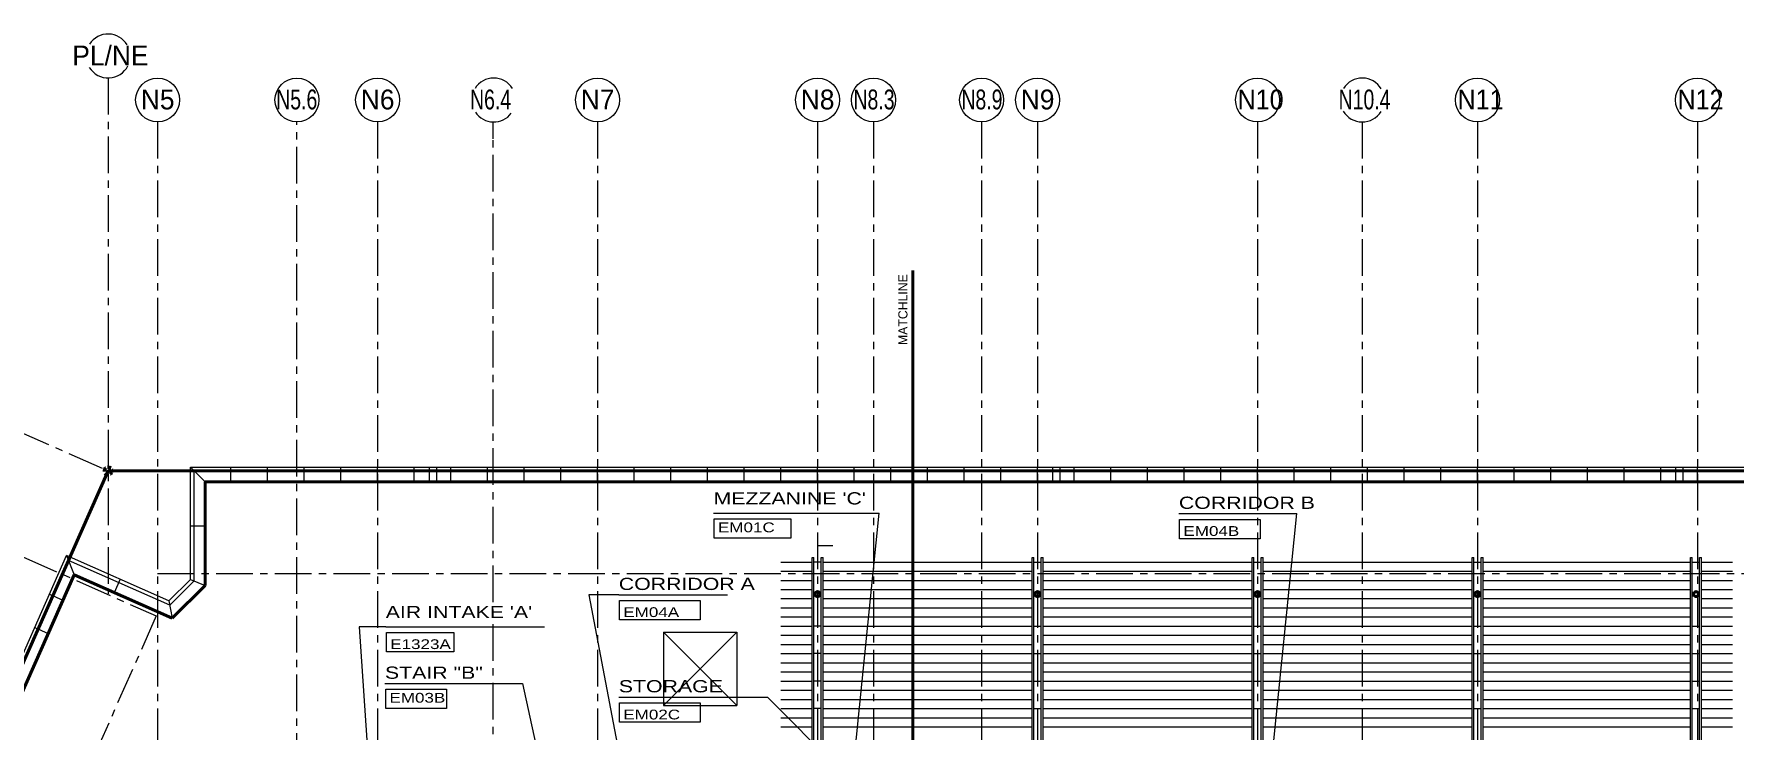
# Model space of a CAD drawing. Header units: inches. Extents: x -26575 to -19632, y -3216 to 2257.
# Drawn here: x -24143 to -21361, y 1118 to 2257 of the extents above; entities that cross this region are included whole.
import ezdxf
from ezdxf.enums import TextEntityAlignment as Align

# ---------------------------------------------------------------- set-up
doc = ezdxf.new("R2010")
doc.units = ezdxf.units.IN
doc.header["$LTSCALE"] = 48
doc.header["$MEASUREMENT"] = 0
for name, pattern in [('A114$0$CENTER', [2, 1.25, -0.25, 0.25, -0.25]), ('NB_15th_PH Roof_plan$0$HIDDEN2', [0.1875, 0.125, -0.0625]), ('NB_15th_PH Roof_plan$0$PHANTOM2', [1.25, 0.625, -0.125, 0.125, -0.125, 0.125, -0.125])]:
    doc.linetypes.add(name, pattern=pattern)
for name, color, linetype in [('A114$0$A-AREA-IDEN', 8, 'Continuous'), ('A114$0$A-GRID-1DP0-15', 8, 'Continuous'), ('A114$0$A-GRID-GRD13-14', 8, 'Continuous'), ('A114$0$A-GRID-GRDP0-15', 8, 'Continuous'), ('A114$0$A-GRID-ID13-14', 8, 'Continuous'), ('A114$0$A-roof cope', 8, 'Continuous'), ('A114$0$A-TRELLIS-FRAME-13-14_floor', 8, 'Continuous'), ('A114$0$A-TRELLIS-FRAME-15th_plan', 8, 'Continuous'), ('A114$0$C-PROP', 8, 'Continuous'), ('A114$0$Items below', 8, 'Continuous'), ('A114$0$Level 37', 8, 'Continuous'), ('A114$0$tower crane', 8, 'Continuous'), ('A114$0$trellis', 8, 'Continuous'), ('NB_15th_PH Roof_plan$0$STMATCHLINE', 1, 'NB_15th_PH Roof_plan$0$HIDDEN2'), ('NB_15th_PH Roof_plan$0$VF-PROP-LINE', 1, 'NB_15th_PH Roof_plan$0$HIDDEN2'), ('XREF', 7, 'Continuous')]:
    doc.layers.add(name, color=color, linetype=linetype)
doc.styles.add('A114$0$Arial', font='arial.ttf', dxfattribs={"height": 0.076839})
doc.styles.add('A114$0$style-Arial', font='arial.ttf')
doc.styles.add('NB_15th_PH Roof_plan$0$au101s01', font='AU101S01.shx')

# ---------------------------------------------------------------- blocks, each defined once
blk = doc.blocks.new('A114')
at = {"layer": 'A114$0$A-AREA-IDEN', "lineweight": 13}
for p, q in [((-23031.3, 1473.1), (-22773.8, 1473.1)), ((-22269.7, 1472.2), (-22091.5, 1472.2)), ((-23186.3, 1339.4), (-23008.2, 1339.4)), ((-23567.8, 1287, 0), (-23307.8, 1287, 0)), ((-23569, 1194.2), (-23390.6, 1194.2)), ((-23186.3, 1171.9), (-23008.2, 1171.9))]:
    blk.add_line(p, q, dxfattribs=at)
at = {"layer": 'A114$0$A-AREA-IDEN', "lineweight": 0}
for p, q in [((-22827, 813.4), (-22760.1, 1473.1)), ((-22773.8, 1473.1), (-22760.1, 1473.1)), ((-22119.2, 1053.7), (-22076.7, 1472.2)), ((-22091.5, 1472.2), (-22076.7, 1472.2)), ((-23008.2, 1171.9), (-22943.1, 1171.9)), ((-22812.9, 1041.6), (-22943.1, 1171.9))]:
    blk.add_line(p, q, dxfattribs=at)
at = {"layer": 'A114$0$A-AREA-IDEN', "lineweight": 0, "flags": 128}
for points in [[(-23186.3, 1339.4), (-23235.4, 1339.4), (-23180.8, 1052.5)], [(-23390.6, 1194.2), (-23343.8, 1194.2), (-23304.3, 1011.4)]]:
    blk.add_lwpolyline(points, dxfattribs=at)
at = {"layer": 'A114$0$A-AREA-IDEN', "lineweight": 0, "elevation": 0, "flags": 128}
blk.add_lwpolyline([(-23567.8, 1287), (-23611.2, 1287), (-23596.7, 1069.3)], dxfattribs=at)
at = {"layer": 'A114$0$A-AREA-IDEN', "lineweight": 13}
for points in [[(-23030.1, 1463.6), (-22904.7, 1463.6), (-22904.7, 1432.1), (-23030.1, 1432.1)], [(-22268.5, 1462.7), (-22136.6, 1462.7), (-22136.6, 1431.2), (-22268.5, 1431.2)], [(-23185.1, 1329.9), (-23053.2, 1329.9), (-23053.2, 1298.4), (-23185.1, 1298.4)], [(-23566.6, 1277.5, 0), (-23456.2, 1277.5, 0), (-23456.2, 1245.9, 0), (-23566.6, 1245.9, 0)], [(-23567.8, 1184.6), (-23468.3, 1184.6), (-23468.3, 1153.1), (-23567.8, 1153.1)], [(-23185.1, 1162.4), (-23053.2, 1162.4), (-23053.2, 1130.8), (-23185.1, 1130.8)]]:
    blk.add_3dface(points, dxfattribs=at)
at = {"layer": 'A114$0$A-GRID-1DP0-15', "lineweight": 13}
for centre in [(-23941, 2149.2), (-23581, 2149.2), (-23221, 2149.2), (-22861, 2149.2), (-22501, 2149.2), (-22141, 2149.2), (-21781, 2149.2), (-21421, 2149.2)]:
    blk.add_circle(centre, 36, dxfattribs=at)
for centre, start, end in [((-24022, 2221.2), 30.3806, 147.4972), ((-24022, 2221.2), 211.1692, 333.6656), ((-23391, 2149.2), 31.6457, 148.2918), ((-21969.7, 2149.2), 30.37, 148.3737), ((-23391, 2149.2), 213.5133, 323.1752), ((-21969.7, 2149.2), 210.2526, 328.8621)]:
    blk.add_arc(centre, 36, start, end, dxfattribs=at)
at = {"layer": 'A114$0$A-GRID-GRD13-14', "linetype": 'A114$0$CENTER', "lineweight": 0}
blk.add_line((-23713, 380.8), (-23713, 2113.2), dxfattribs=at)
at = {"layer": 'A114$0$A-GRID-GRDP0-15', "linetype": 'A114$0$CENTER', "lineweight": 0}
for p, q in [((-24022, 2185.2), (-24022, 1340.9)), ((-23941, 2113.2), (-23941, -676.9)), ((-23581, 2113.2), (-23581, -676.9)), ((-23392, 367.2), (-23392, 2113.2)), ((-23392, 2085.6), (-23392, 2113.2)), ((-23221, 2113.2), (-23221, -676.9)), ((-22861, 2113.2), (-22861, -797.9)), ((-22769.5, 2113.2), (-22769.5, 1016.1)), ((-22592.5, 2113.2), (-22592.5, 1016.1)), ((-22501, 2113.2), (-22501, -676.9)), ((-22141, 2113.2), (-22141, -676.9)), ((-21970, 2113.2), (-21970, 382.2)), ((-21781, 2113.2), (-21781, -676.9)), ((-21421, 2113.2), (-21421, -676.9)), ((-24700.9, 1842.7), (-24022, 1542.1)), ((-24775.8, 1673.5, 0), (-23943.3, 1304.9, 0)), ((-23941, 1374.1), (-20364.9, 1374.1)), ((-23943.3, 1304.9), (-24820.8, -676.9))]:
    blk.add_line(p, q, dxfattribs=at)
at = {"layer": 'A114$0$A-GRID-GRDP0-15', "lineweight": 13}
for centre in [(-22769.5, 2149.2), (-22592.5, 2149.2)]:
    blk.add_circle(centre, 36, dxfattribs=at)
at = {"layer": 'A114$0$A-GRID-ID13-14', "lineweight": 13}
blk.add_circle((-23713, 2149.2), 36, dxfattribs=at)
at = {"layer": 'A114$0$A-roof cope', "lineweight": 13}
for p, q in [((-23887, 1548.1, 0), (-21055, 1548.1, 0)), ((-23887, 1364.6, 0), (-23887, 1548.1, 0)), ((-23496.8, 1548.1, 0), (-23496.8, 1524.1, 0)), ((-23484.8, 1548.1, 0), (-23484.8, 1524.1, 0)), ((-22476.8, 1548.1, 0), (-22476.8, 1524.1, 0)), ((-22464.8, 1548.1, 0), (-22464.8, 1524.1, 0)), ((-21456.8, 1548.1, 0), (-21456.8, 1524.1, 0)), ((-21444.8, 1548.1, 0), (-21444.8, 1524.1, 0)), ((-24606.5, 236.9, 0), (-24089.9, 1403.5, 0)), ((-23922.6, 1329.4, 0), (-24089.9, 1403.5, 0)), ((-23922.6, 1329.4, 0), (-23887, 1364.6, 0))]:
    blk.add_line(p, q, dxfattribs=at)
at = {"layer": 'A114$0$A-roof cope', "lineweight": 0}
for p, q in [((-23887, 1548.1, 0), (-23863, 1524.1, 0)), ((-23821, 1524.1, 0), (-23821, 1548.1, 0)), ((-23761, 1524.1, 0), (-23761, 1548.1, 0)), ((-23701, 1524.1, 0), (-23701, 1548.1, 0)), ((-23641, 1524.1, 0), (-23641, 1548.1, 0)), ((-23581, 1524.1, 0), (-23581, 1548.1, 0)), ((-23521, 1524.1, 0), (-23521, 1548.1, 0)), ((-23461, 1524.1, 0), (-23461, 1548.1, 0)), ((-23401, 1524.1, 0), (-23401, 1548.1, 0)), ((-23341, 1524.1, 0), (-23341, 1548.1, 0)), ((-23281, 1524.1, 0), (-23281, 1548.1, 0)), ((-23221, 1524.1, 0), (-23221, 1548.1, 0)), ((-23161, 1524.1, 0), (-23161, 1548.1, 0)), ((-23101, 1524.1, 0), (-23101, 1548.1, 0)), ((-23041, 1524.1, 0), (-23041, 1548.1, 0)), ((-22981, 1524.1, 0), (-22981, 1548.1, 0)), ((-22921, 1524.1, 0), (-22921, 1548.1, 0)), ((-22861, 1524.1, 0), (-22861, 1548.1, 0)), ((-22801, 1524.1, 0), (-22801, 1548.1, 0)), ((-22741, 1524.1, 0), (-22741, 1548.1, 0)), ((-22681, 1524.1, 0), (-22681, 1548.1, 0)), ((-22621, 1524.1, 0), (-22621, 1548.1, 0)), ((-22561, 1524.1, 0), (-22561, 1548.1, 0)), ((-22501, 1524.1, 0), (-22501, 1548.1, 0)), ((-22441, 1524.1, 0), (-22441, 1548.1, 0)), ((-22381, 1524.1, 0), (-22381, 1548.1, 0)), ((-22321, 1524.1, 0), (-22321, 1548.1, 0)), ((-22261, 1524.1, 0), (-22261, 1548.1, 0)), ((-22201, 1524.1, 0), (-22201, 1548.1, 0)), ((-22141, 1524.1, 0), (-22141, 1548.1, 0)), ((-22081, 1524.1, 0), (-22081, 1548.1, 0)), ((-22021, 1524.1, 0), (-22021, 1548.1, 0)), ((-21961, 1524.1, 0), (-21961, 1548.1, 0)), ((-21901, 1524.1, 0), (-21901, 1548.1, 0)), ((-21841, 1524.1, 0), (-21841, 1548.1, 0)), ((-21781, 1524.1, 0), (-21781, 1548.1, 0)), ((-21721, 1524.1, 0), (-21721, 1548.1, 0)), ((-21661, 1524.1, 0), (-21661, 1548.1, 0)), ((-21601, 1524.1, 0), (-21601, 1548.1, 0)), ((-21541, 1524.1, 0), (-21541, 1548.1, 0)), ((-21481, 1524.1, 0), (-21481, 1548.1, 0)), ((-21421, 1524.1, 0), (-21421, 1548.1, 0)), ((-23887, 1452.1, 0), (-23863, 1452.1, 0)), ((-24089.9, 1403.5, 0), (-24077.7, 1371.9, 0)), ((-24002.2, 1364.7, 0), (-24011.9, 1342.7, 0)), ((-23887, 1364.6, 0), (-23863, 1354.6, 0)), ((-24117.9, 1340.5, 0), (-24095.9, 1330.8, 0)), ((-23922.6, 1329.4, 0), (-23917.3, 1300.9, 0)), ((-24142.1, 1285.6, 0), (-24120.2, 1275.9, 0))]:
    blk.add_line(p, q, dxfattribs=at)
at = {"layer": 'A114$0$A-roof cope', "lineweight": 40}
for p, q in [((-23863, 1524.1, 0), (-21079, 1524.1, 0)), ((-23863, 1354.6, 0), (-23863, 1524.1, 0)), ((-24574.8, 249.2, 0), (-24077.7, 1371.9, 0)), ((-23917.3, 1300.9, 0), (-24077.7, 1371.9, 0)), ((-23863, 1354.6, 0), (-23917.3, 1300.9, 0))]:
    blk.add_line(p, q, dxfattribs=at)
at = {"layer": 'A114$0$A-TRELLIS-FRAME-13-14_floor', "lineweight": 0}
for p, q in [((-22921, 1393, 0), (-22870, 1393, 0)), ((-22855, 1393, 0), (-22867, 1393, 0)), ((-22852, 1393, 0), (-22510, 1393, 0)), ((-22507, 1393, 0), (-22495, 1393, 0)), ((-22492, 1393, 0), (-22150, 1393, 0)), ((-22147, 1393, 0), (-22135, 1393, 0)), ((-22132, 1393, 0), (-21790, 1393, 0)), ((-21787, 1393, 0), (-21775, 1393, 0)), ((-21772, 1393, 0), (-21432.5, 1393, 0)), ((-21429.5, 1393, 0), (-21417.5, 1393, 0)), ((-21414.5, 1393, 0), (-21363.5, 1393, 0)), ((-22921, 1378, 0), (-22870, 1378, 0)), ((-22852, 1378, 0), (-22510, 1378, 0)), ((-22492, 1378, 0), (-22150, 1378, 0)), ((-22132, 1378, 0), (-21790, 1378, 0)), ((-21772, 1378, 0), (-21432.5, 1378, 0)), ((-21414.5, 1378, 0), (-21363.5, 1378, 0)), ((-22921, 1363, 0), (-22870, 1363, 0)), ((-22921, 1348, 0), (-22870, 1348, 0)), ((-22852, 1363, 0), (-22510, 1363, 0)), ((-22852, 1348, 0), (-22510, 1348, 0)), ((-22492, 1363, 0), (-22150, 1363, 0)), ((-22492, 1348, 0), (-22150, 1348, 0)), ((-22132, 1363, 0), (-21790, 1363, 0)), ((-22132, 1348, 0), (-21790, 1348, 0)), ((-21772, 1363, 0), (-21432.5, 1363, 0)), ((-21772, 1348, 0), (-21432.5, 1348, 0)), ((-21414.5, 1363, 0), (-21363.5, 1363, 0)), ((-21414.5, 1348, 0), (-21363.5, 1348, 0)), ((-22921, 1333, 0), (-22870, 1333, 0)), ((-22921, 1318, 0), (-22870, 1318, 0)), ((-22852, 1333, 0), (-22510, 1333, 0)), ((-22852, 1318, 0), (-22510, 1318, 0)), ((-22492, 1333, 0), (-22150, 1333, 0)), ((-22492, 1318, 0), (-22150, 1318, 0)), ((-22132, 1333, 0), (-21790, 1333, 0)), ((-22132, 1318, 0), (-21790, 1318, 0)), ((-21772, 1333, 0), (-21432.5, 1333, 0)), ((-21772, 1318, 0), (-21432.5, 1318, 0)), ((-21414.5, 1333, 0), (-21363.5, 1333, 0)), ((-21414.5, 1318, 0), (-21363.5, 1318, 0)), ((-22921, 1303, 0), (-22870, 1303, 0)), ((-22921, 1288, 0), (-22870, 1288, 0)), ((-22855, 1288, 0), (-22867, 1288, 0)), ((-22852, 1303, 0), (-22510, 1303, 0)), ((-22852, 1288, 0), (-22510, 1288, 0)), ((-22507, 1288, 0), (-22495, 1288, 0)), ((-22492, 1303, 0), (-22150, 1303, 0)), ((-22492, 1288, 0), (-22150, 1288, 0)), ((-22147, 1288, 0), (-22135, 1288, 0)), ((-22132, 1303, 0), (-21790, 1303, 0)), ((-22132, 1288, 0), (-21790, 1288, 0)), ((-21787, 1288, 0), (-21775, 1288, 0)), ((-21772, 1303, 0), (-21432.5, 1303, 0)), ((-21772, 1288, 0), (-21432.5, 1288, 0)), ((-21429.5, 1288, 0), (-21417.5, 1288, 0)), ((-21414.5, 1303, 0), (-21363.5, 1303, 0)), ((-21414.5, 1288, 0), (-21363.5, 1288, 0)), ((-22921, 1273, 0), (-22870, 1273, 0)), ((-22921, 1258, 0), (-22870, 1258, 0)), ((-22852, 1273, 0), (-22510, 1273, 0)), ((-22852, 1258, 0), (-22510, 1258, 0)), ((-22492, 1273, 0), (-22150, 1273, 0)), ((-22492, 1258, 0), (-22150, 1258, 0)), ((-22132, 1273, 0), (-21790, 1273, 0)), ((-22132, 1258, 0), (-21790, 1258, 0)), ((-21772, 1273, 0), (-21432.5, 1273, 0)), ((-21772, 1258, 0), (-21432.5, 1258, 0)), ((-21414.5, 1273, 0), (-21363.5, 1273, 0)), ((-21414.5, 1258, 0), (-21363.5, 1258, 0)), ((-22921, 1243, 0), (-22870, 1243, 0)), ((-22921, 1228, 0), (-22870, 1228, 0)), ((-22855, 1243, 0), (-22867, 1243, 0)), ((-22852, 1243, 0), (-22510, 1243, 0)), ((-22852, 1228, 0), (-22510, 1228, 0)), ((-22507, 1243, 0), (-22495, 1243, 0)), ((-22492, 1243, 0), (-22150, 1243, 0)), ((-22492, 1228, 0), (-22150, 1228, 0)), ((-22147, 1243, 0), (-22135, 1243, 0)), ((-22132, 1243, 0), (-21790, 1243, 0)), ((-22132, 1228, 0), (-21790, 1228, 0)), ((-21787, 1243, 0), (-21775, 1243, 0)), ((-21772, 1243, 0), (-21432.5, 1243, 0)), ((-21772, 1228, 0), (-21432.5, 1228, 0)), ((-21429.5, 1243, 0), (-21417.5, 1243, 0)), ((-21414.5, 1243, 0), (-21363.5, 1243, 0)), ((-21414.5, 1228, 0), (-21363.5, 1228, 0)), ((-22921, 1213, 0), (-22870, 1213, 0)), ((-22921, 1198, 0), (-22870, 1198, 0)), ((-22855, 1198, 0), (-22867, 1198, 0)), ((-22852, 1213, 0), (-22510, 1213, 0)), ((-22852, 1198, 0), (-22510, 1198, 0)), ((-22507, 1198, 0), (-22495, 1198, 0)), ((-22492, 1213, 0), (-22150, 1213, 0)), ((-22492, 1198, 0), (-22150, 1198, 0)), ((-22147, 1198, 0), (-22135, 1198, 0)), ((-22132, 1213, 0), (-21790, 1213, 0)), ((-22132, 1198, 0), (-21790, 1198, 0)), ((-21787, 1198, 0), (-21775, 1198, 0)), ((-21772, 1213, 0), (-21432.5, 1213, 0)), ((-21772, 1198, 0), (-21432.5, 1198, 0)), ((-21429.5, 1198, 0), (-21417.5, 1198, 0)), ((-21414.5, 1213, 0), (-21363.5, 1213, 0)), ((-21414.5, 1198, 0), (-21363.5, 1198, 0)), ((-22921, 1183, 0), (-22870, 1183, 0)), ((-22852, 1183, 0), (-22510, 1183, 0)), ((-22492, 1183, 0), (-22150, 1183, 0)), ((-22132, 1183, 0), (-21790, 1183, 0)), ((-21772, 1183, 0), (-21432.5, 1183, 0)), ((-21414.5, 1183, 0), (-21363.5, 1183, 0)), ((-22921, 1168, 0), (-22870, 1168, 0)), ((-22921, 1153, 0), (-22870, 1153, 0)), ((-22855, 1153, 0), (-22867, 1153, 0)), ((-22852, 1168, 0), (-22510, 1168, 0)), ((-22852, 1153, 0), (-22510, 1153, 0)), ((-22507, 1153, 0), (-22495, 1153, 0)), ((-22492, 1168, 0), (-22150, 1168, 0)), ((-22492, 1153, 0), (-22150, 1153, 0)), ((-22147, 1153, 0), (-22135, 1153, 0)), ((-22132, 1168, 0), (-21790, 1168, 0)), ((-22132, 1153, 0), (-21790, 1153, 0)), ((-21787, 1153, 0), (-21775, 1153, 0)), ((-21772, 1168, 0), (-21432.5, 1168, 0)), ((-21772, 1153, 0), (-21432.5, 1153, 0)), ((-21429.5, 1153, 0), (-21417.5, 1153, 0)), ((-21414.5, 1168, 0), (-21363.5, 1168, 0)), ((-21414.5, 1153, 0), (-21363.5, 1153, 0)), ((-22921, 1138, 0), (-22870, 1138, 0)), ((-22921, 1123, 0), (-22870, 1123, 0)), ((-22852, 1138, 0), (-22510, 1138, 0)), ((-22852, 1123, 0), (-22510, 1123, 0)), ((-22492, 1138, 0), (-22150, 1138, 0)), ((-22492, 1123, 0), (-22150, 1123, 0)), ((-22132, 1138, 0), (-21790, 1138, 0)), ((-22132, 1123, 0), (-21790, 1123, 0)), ((-21772, 1138, 0), (-21432.5, 1138, 0)), ((-21772, 1123, 0), (-21432.5, 1123, 0)), ((-21414.5, 1138, 0), (-21363.5, 1138, 0)), ((-21414.5, 1123, 0), (-21363.5, 1123, 0))]:
    blk.add_line(p, q, dxfattribs=at)
at = {"layer": 'A114$0$A-TRELLIS-FRAME-15th_plan', "lineweight": 0}
for p, q in [((-22870, 1400.5, 0), (-22867, 1400.5, 0)), ((-22870, 1100.5, 0), (-22870, 1400.5, 0)), ((-22867, 1100.5, 0), (-22867, 1400.5, 0)), ((-22855, 1400.5, 0), (-22852, 1400.5, 0)), ((-22855, 1100.5, 0), (-22855, 1400.5, 0)), ((-22852, 1100.5, 0), (-22852, 1400.5, 0)), ((-22510, 1100.5, 0), (-22510, 1400.5, 0)), ((-22510, 1400.5, 0), (-22507, 1400.5, 0)), ((-22507, 1100.5, 0), (-22507, 1400.5, 0)), ((-22495, 1100.5, 0), (-22495, 1400.5, 0)), ((-22495, 1400.5, 0), (-22492, 1400.5, 0)), ((-22492, 1100.5, 0), (-22492, 1400.5, 0)), ((-22150, 1100.5, 0), (-22150, 1400.5, 0)), ((-22150, 1400.5, 0), (-22147, 1400.5, 0)), ((-22147, 1100.5, 0), (-22147, 1400.5, 0)), ((-22135, 1100.5, 0), (-22135, 1400.5, 0)), ((-22135, 1400.5, 0), (-22132, 1400.5, 0)), ((-22132, 1100.5, 0), (-22132, 1400.5, 0)), ((-21790, 1100.5, 0), (-21790, 1400.5, 0)), ((-21790, 1400.5, 0), (-21787, 1400.5, 0)), ((-21787, 1100.5, 0), (-21787, 1400.5, 0)), ((-21775, 1100.5, 0), (-21775, 1400.5, 0)), ((-21775, 1400.5, 0), (-21772, 1400.5, 0)), ((-21772, 1100.5, 0), (-21772, 1400.5, 0)), ((-21432.5, 1100.5, 0), (-21432.5, 1400.5, 0)), ((-21432.5, 1400.5, 0), (-21429.5, 1400.5, 0)), ((-21429.5, 1100.5, 0), (-21429.5, 1400.5, 0)), ((-21417.5, 1100.5, 0), (-21417.5, 1400.5, 0)), ((-21417.5, 1400.5, 0), (-21414.5, 1400.5, 0)), ((-21414.5, 1100.5, 0), (-21414.5, 1400.5, 0))]:
    blk.add_line(p, q, dxfattribs=at)
at = {"layer": 'A114$0$C-PROP', "lineweight": 40, "flags": 128}
blk.add_lwpolyline([(-25004.5, -676.9), (-24022, 1542.1), (-21061, 1542.1), (-21061, -676.9)], dxfattribs=at)
at = {"layer": 'A114$0$Items below', "lineweight": 0}
for p, q in [((-23881, 1362.1, 0), (-23881, 1542.1, 0)), ((-21061, 1542.1, 0), (-23881, 1542.1, 0)), ((-24598.6, 240, 0), (-24086.9, 1395.6, 0)), ((-23921.3, 1322.3, 0), (-24086.9, 1395.6, 0)), ((-23881, 1362.1, 0), (-23921.3, 1322.3, 0))]:
    blk.add_line(p, q, dxfattribs=at)
at = {"layer": 'A114$0$Level 37', "lineweight": 13}
blk.add_line((-22861, 1420.1, 0), (-22836.1, 1420.1, 0), dxfattribs=at)
at = {"layer": 'A114$0$tower crane', "lineweight": 0}
for p, q in [((-23113, 1278.1), (-22993, 1278.1)), ((-23113, 1278.1), (-23113, 1158.1)), ((-23113, 1278.1), (-22993, 1158.1)), ((-22993, 1278.1), (-23113, 1158.1)), ((-22993, 1278.1), (-22993, 1158.1)), ((-23113, 1158.1), (-22993, 1158.1))]:
    blk.add_line(p, q, dxfattribs=at)
at = {"layer": 'A114$0$trellis', "lineweight": 40}
for centre in [(-22861, 1340.5, 0), (-22501, 1340.5, 0), (-22141, 1340.5, 0), (-21781, 1340.5, 0), (-21423.5, 1340.5, 0)]:
    blk.add_circle(centre, 4, dxfattribs=at)
at = {"layer": 'A114$0$A-AREA-IDEN', "lineweight": 13, "style": 'A114$0$style-Arial', "width": 1.246875}
for s, height, p in [("MEZZANINE 'C'", 20, (-23031.3, 1487.2)), ('EM01C', 16, (-23024, 1441.7)), ("AIR INTAKE 'A'", 20, (-23567.8, 1301.1, 0)), ('EM03B', 16, (-23561.6, 1162.8))]:
    blk.add_text(s, height=height, dxfattribs=at).set_placement(p)
at = {"layer": 'A114$0$A-AREA-IDEN', "lineweight": 13, "attachment_point": 7, "line_spacing_factor": 0.6, "style": 'A114$0$Arial'}
for s, insert, char_height in [('\\H1x;\\W1.24688;CORRIDOR B', (-22269.7, 1479.7), 20), ('\\H1x;\\W1.24688;EM04B', (-22262.3, 1435.5), 16), ('\\H1x;\\W1.24688;CORRIDOR A', (-23186.3, 1346.9), 20), ('\\H1x;\\W1.24688;EM04A', (-23178.9, 1302.7), 16), ('\\H1x;\\W1.24688;E1323A', (-23560.4, 1250.3, 0), 16), ('\\H1x;\\W1.24688;STAIR "B"', (-23569, 1201.6), 20), ('{\\W1.2469;STORAGE}', (-23186.3, 1179.4), 20), ('\\H1x;\\W1.24688;EM02C', (-23178.9, 1135.1), 16)]:
    blk.add_mtext(s, dxfattribs=dict(at, insert=insert, char_height=char_height))
at = {"layer": 'A114$0$A-GRID-1DP0-15', "lineweight": 13, "style": 'A114$0$style-Arial'}
for s, width, p in [('PL/NE', 0.95, (-24080.6, 2205.8)), ('N5', 0.95, (-23968.5, 2133.8)), ('N6', 0.95, (-23608.5, 2133.8)), ('N6.4', 0.701538, (-23429.8, 2133.8)), ('N7', 0.95, (-23248.5, 2133.8)), ('N8', 0.95, (-22888.5, 2133.8)), ('N9', 0.95, (-22528.5, 2133.8)), ('N10', 0.906154, (-22173.8, 2133.8)), ('N10.4', 0.701538, (-22008.4, 2133.8)), ('N11', 0.906154, (-21813.8, 2133.8)), ('N12', 0.906154, (-21453.8, 2133.8))]:
    blk.add_text(s, height=32.5, dxfattribs=dict(at, width=width)).set_placement(p)
at = {"layer": 'A114$0$A-GRID-GRDP0-15', "lineweight": 13, "style": 'A114$0$style-Arial', "width": 0.701538}
for s, p in [('N8.3', (-22802.3, 2133.8)), ('N8.9', (-22625.7, 2133.8))]:
    blk.add_text(s, height=32.5, dxfattribs=at).set_placement(p)
at = {"layer": 'A114$0$A-GRID-ID13-14', "lineweight": 13, "style": 'A114$0$style-Arial', "width": 0.701538}
blk.add_text('N5.6', height=32.5, dxfattribs=at).set_placement((-23747, 2133.8))
blk = doc.blocks.new('NB_15th_PH Roof_plan')
at = {"layer": 'NB_15th_PH Roof_plan$0$STMATCHLINE', "linetype": 'NB_15th_PH Roof_plan$0$PHANTOM2', "const_width": 5}
blk.add_lwpolyline([(-22705, -462.9), (-22705, 1870.3)], dxfattribs=at)
at = {"layer": 'NB_15th_PH Roof_plan$0$VF-PROP-LINE', "elevation": 0, "flags": 128}
blk.add_lwpolyline([(-25802, -2477.9), (-24022, 1542.1), (-21061, 1542.1), (-21061, -2477.9), (-25802, -2477.9)], dxfattribs=at)
at = {"layer": 'NB_15th_PH Roof_plan$0$VF-PROP-LINE', "lineweight": 50}
blk.add_circle((-24022, 1542.1, 0), 6, dxfattribs=at)
at = {"layer": 'NB_15th_PH Roof_plan$0$STMATCHLINE', "style": 'NB_15th_PH Roof_plan$0$au101s01'}
blk.add_text('MATCHLINE', height=15, rotation=90, dxfattribs=at).set_placement((-22713.9, 1806.1), align=Align.CENTER)

msp = doc.modelspace()

# ---------------------------------------------------------------- block references
at = {"layer": 'XREF'}
for name in ['A114', 'NB_15th_PH Roof_plan']:
    msp.add_blockref(name, (0, 0), dxfattribs=at)

doc.saveas('drawing.dxf')
